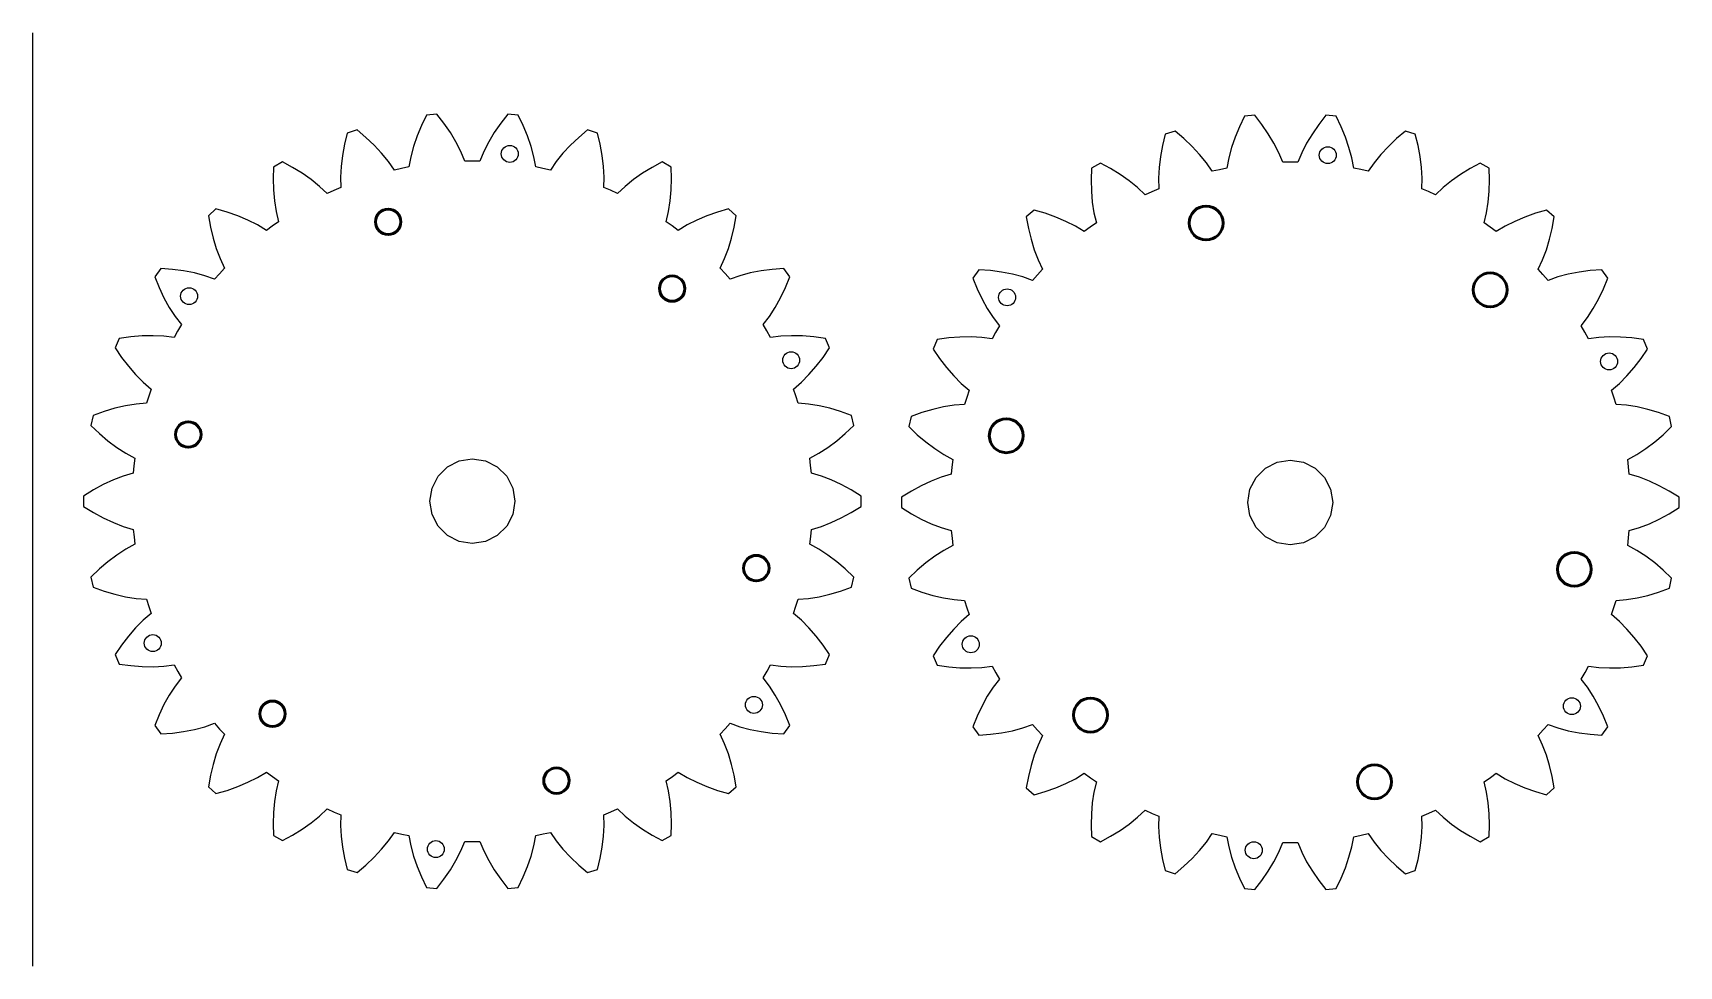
# Model space of a CAD drawing. Header units: inches. Extents: x 0 to 194, y 0 to 110.
import ezdxf

# ---------------------------------------------------------------- set-up
doc = ezdxf.new("R2010")
doc.units = ezdxf.units.IN
doc.header["$MEASUREMENT"] = 0
doc.layers.add('PDF_Visible', color=7, linetype='Continuous')

msp = doc.modelspace()

# ---------------------------------------------------------------- linework, layer by layer
msp.add_line((0, 0), (0, 110))
for points in [[(95.3, 56.76), (94.12, 57.31), (92.95, 57.76), (91.77, 58.12), (91.68, 59.01), (91.59, 59.86), (92.66, 60.45), (93.72, 61.14), (94.76, 61.92), (95.77, 62.79), (96.76, 63.73), (96.51, 64.92), (95.22, 65.38), (93.94, 65.76), (92.68, 66.05), (91.43, 66.25), (90.21, 66.35), (89.94, 67.21), (89.66, 68.02), (90.6, 68.82), (91.49, 69.72), (92.34, 70.7), (93.15, 71.75), (93.92, 72.88), (93.42, 73.99), (92.07, 74.18), (90.74, 74.28), (89.44, 74.31), (88.18, 74.24), (86.96, 74.09), (86.52, 74.87), (86.09, 75.61), (86.83, 76.58), (87.52, 77.64), (88.15, 78.78), (88.72, 79.98), (89.24, 81.25), (88.52, 82.23), (87.16, 82.13), (85.84, 81.95), (84.57, 81.71), (83.34, 81.38), (82.19, 80.98), (81.59, 81.65), (81.01, 82.28), (81.54, 83.39), (81.99, 84.57), (82.37, 85.81), (82.68, 87.11), (82.92, 88.45), (82.02, 89.26), (80.7, 88.88), (79.45, 88.44), (78.25, 87.93), (77.13, 87.36), (76.08, 86.72), (75.36, 87.26), (74.66, 87.75), (74.94, 88.95), (75.14, 90.2), (75.25, 91.49), (75.29, 92.82), (75.24, 94.19), (74.19, 94.79), (72.99, 94.15), (71.85, 93.45), (70.79, 92.71), (69.8, 91.91), (68.91, 91.07), (68.09, 91.45), (67.31, 91.79), (67.34, 93.01), (67.27, 94.27), (67.11, 95.56), (66.87, 96.87), (66.54, 98.2), (65.39, 98.57), (64.34, 97.69), (63.38, 96.78), (62.49, 95.83), (61.69, 94.85), (61, 93.84), (60.12, 94.03), (59.28, 94.2), (59.05, 95.41), (58.72, 96.63), (58.3, 97.85), (57.79, 99.08), (57.19, 100.32), (55.99, 100.44), (55.15, 99.36), (54.39, 98.26), (53.73, 97.15), (53.15, 96.03), (52.68, 94.89), (51.78, 94.9), (50.92, 94.89), (50.45, 96.03), (49.87, 97.15), (49.21, 98.26), (48.45, 99.36), (47.61, 100.44), (46.41, 100.32), (45.81, 99.08), (45.3, 97.85), (44.88, 96.63), (44.55, 95.41), (44.32, 94.2), (43.44, 94.02), (42.61, 93.84), (41.91, 94.85), (41.11, 95.83), (40.23, 96.78), (39.26, 97.69), (38.21, 98.57), (37.06, 98.2), (36.73, 96.87), (36.49, 95.56), (36.33, 94.27), (36.26, 93.01), (36.29, 91.79), (35.47, 91.43), (34.69, 91.07), (33.8, 91.91), (32.81, 92.71), (31.75, 93.45), (30.61, 94.15), (29.41, 94.79), (28.36, 94.19), (28.32, 92.82), (28.35, 91.49), (28.46, 90.2), (28.66, 88.95), (28.94, 87.75), (28.21, 87.23), (27.52, 86.72), (26.47, 87.36), (25.35, 87.93), (24.15, 88.44), (22.9, 88.88), (21.58, 89.26), (20.68, 88.45), (20.92, 87.11), (21.23, 85.81), (21.61, 84.57), (22.06, 83.39), (22.59, 82.28), (21.98, 81.62), (21.42, 80.98), (20.26, 81.38), (19.04, 81.71), (17.76, 81.95), (16.44, 82.13), (15.08, 82.23), (14.36, 81.25), (14.88, 79.98), (15.45, 78.78), (16.08, 77.64), (16.77, 76.58), (17.51, 75.61), (17.06, 74.83), (16.64, 74.09), (15.42, 74.24), (14.16, 74.31), (12.86, 74.28), (11.53, 74.18), (10.18, 73.99), (9.68, 72.88), (10.45, 71.75), (11.26, 70.7), (12.11, 69.72), (13.01, 68.82), (13.94, 68.02), (13.65, 67.17), (13.39, 66.35), (12.17, 66.25), (10.92, 66.05), (9.66, 65.76), (8.38, 65.38), (7.1, 64.92), (6.84, 63.73), (7.83, 62.79), (8.84, 61.92), (9.88, 61.14), (10.94, 60.45), (12.01, 59.86), (11.91, 58.97), (11.83, 58.12), (10.65, 57.76), (9.48, 57.31), (8.3, 56.76), (7.13, 56.12), (5.97, 55.4), (5.97, 54.19), (7.13, 53.47), (8.3, 52.83), (9.48, 52.29), (10.65, 51.83), (11.83, 51.48), (11.92, 50.58), (12.01, 49.73), (10.94, 49.14), (9.88, 48.45), (8.84, 47.67), (7.83, 46.81), (6.84, 45.86), (7.1, 44.67), (8.38, 44.21), (9.66, 43.83), (10.92, 43.54), (12.17, 43.34), (13.39, 43.24), (13.66, 42.38), (13.94, 41.57), (13.01, 40.77), (12.11, 39.88), (11.26, 38.9), (10.45, 37.84), (9.68, 36.71), (10.18, 35.6), (11.53, 35.42), (12.86, 35.31), (14.16, 35.29), (15.42, 35.35), (16.64, 35.51), (17.08, 34.72), (17.51, 33.99), (16.77, 33.01), (16.08, 31.95), (15.45, 30.82), (14.88, 29.61), (14.36, 28.35), (15.08, 27.37), (16.44, 27.47), (17.76, 27.64), (19.04, 27.89), (20.26, 28.21), (21.42, 28.62), (22.01, 27.94), (22.59, 27.32), (22.06, 26.2), (21.61, 25.03), (21.23, 23.78), (20.92, 22.49), (20.68, 21.14), (21.58, 20.33), (22.9, 20.71), (24.15, 21.16), (25.35, 21.66), (26.47, 22.23), (27.52, 22.87), (28.25, 22.34), (28.94, 21.84), (28.66, 20.65), (28.46, 19.4), (28.35, 18.11), (28.32, 16.77), (28.36, 15.41), (29.41, 14.8), (30.61, 15.45), (31.75, 16.14), (32.81, 16.89), (33.8, 17.68), (34.69, 18.52), (35.51, 18.15), (36.29, 17.81), (36.26, 16.58), (36.33, 15.32), (36.49, 14.03), (36.73, 12.72), (37.06, 11.4), (38.21, 11.02), (39.26, 11.9), (40.23, 12.82), (41.11, 13.77), (41.91, 14.75), (42.61, 15.76), (43.48, 15.56), (44.32, 15.39), (44.55, 14.19), (44.88, 12.97), (45.3, 11.74), (45.81, 10.51), (46.41, 9.28), (47.61, 9.15), (48.45, 10.23), (49.21, 11.33), (49.87, 12.44), (50.45, 13.57), (50.92, 14.7), (51.82, 14.69), (52.68, 14.7), (53.15, 13.57), (53.73, 12.44), (54.39, 11.33), (55.15, 10.23), (55.99, 9.15), (57.19, 9.28), (57.79, 10.51), (58.3, 11.74), (58.72, 12.97), (59.05, 14.19), (59.28, 15.39), (60.16, 15.57), (61, 15.76), (61.69, 14.75), (62.49, 13.77), (63.38, 12.82), (64.34, 11.9), (65.39, 11.02), (66.54, 11.4), (66.87, 12.72), (67.11, 14.03), (67.27, 15.32), (67.34, 16.58), (67.31, 17.81), (68.13, 18.17), (68.91, 18.52), (69.8, 17.68), (70.79, 16.89), (71.85, 16.14), (72.99, 15.45), (74.19, 14.8), (75.24, 15.41), (75.29, 16.77), (75.25, 18.11), (75.14, 19.4), (74.94, 20.65), (74.66, 21.84), (75.39, 22.36), (76.08, 22.87), (77.13, 22.23), (78.25, 21.66), (79.45, 21.16), (80.7, 20.71), (82.02, 20.33), (82.92, 21.14), (82.68, 22.49), (82.37, 23.78), (81.99, 25.03), (81.54, 26.2), (81.01, 27.32), (81.62, 27.98), (82.19, 28.62), (83.34, 28.21), (84.57, 27.89), (85.84, 27.64), (87.16, 27.47), (88.52, 27.37), (89.24, 28.35), (88.72, 29.61), (88.15, 30.82), (87.52, 31.95), (86.83, 33.01), (86.09, 33.99), (86.55, 34.76), (86.96, 35.51), (88.18, 35.35), (89.44, 35.29), (90.74, 35.31), (92.07, 35.42), (93.42, 35.6), (93.92, 36.71), (93.15, 37.84), (92.34, 38.9), (91.49, 39.88), (90.6, 40.77), (89.66, 41.57), (89.95, 42.43), (90.21, 43.24), (91.43, 43.34), (92.68, 43.54), (93.94, 43.83), (95.22, 44.21), (96.51, 44.67), (96.76, 45.86), (95.77, 46.81), (94.76, 47.67), (93.72, 48.45), (92.66, 49.14), (91.59, 49.73), (91.69, 50.63), (91.77, 51.48), (92.95, 51.83), (94.12, 52.29), (95.3, 52.83), (96.47, 53.47), (97.63, 54.19), (97.63, 55.4), (96.47, 56.12)], [(191.73, 56.62), (190.56, 57.17), (189.38, 57.62), (188.2, 57.97), (188.12, 58.87), (188.02, 59.72), (189.1, 60.31), (190.15, 61), (191.19, 61.78), (192.2, 62.64), (193.19, 63.59), (192.94, 64.78), (191.65, 65.24), (190.37, 65.62), (189.11, 65.91), (187.86, 66.11), (186.64, 66.21), (186.37, 67.07), (186.1, 67.88), (187.03, 68.68), (187.92, 69.57), (188.77, 70.55), (189.58, 71.61), (190.35, 72.74), (189.86, 73.85), (188.5, 74.04), (187.17, 74.14), (185.88, 74.16), (184.61, 74.1), (183.4, 73.94), (182.95, 74.73), (182.52, 75.46), (183.26, 76.44), (183.95, 77.5), (184.58, 78.63), (185.15, 79.84), (185.67, 81.1), (184.96, 82.08), (183.59, 81.98), (182.27, 81.81), (181, 81.56), (179.78, 81.24), (178.62, 80.83), (178.02, 81.51), (177.44, 82.14), (177.97, 83.25), (178.42, 84.43), (178.8, 85.67), (179.11, 86.96), (179.35, 88.31), (178.45, 89.12), (177.14, 88.74), (175.88, 88.29), (174.69, 87.79), (173.56, 87.22), (172.51, 86.58), (171.79, 87.11), (171.09, 87.61), (171.37, 88.8), (171.57, 90.05), (171.68, 91.34), (171.72, 92.68), (171.67, 94.04), (170.62, 94.65), (169.42, 94), (168.28, 93.31), (167.22, 92.56), (166.24, 91.77), (165.34, 90.93), (164.52, 91.3), (163.74, 91.64), (163.77, 92.87), (163.7, 94.13), (163.54, 95.42), (163.3, 96.73), (162.97, 98.06), (161.82, 98.43), (160.77, 97.55), (159.81, 96.63), (158.92, 95.68), (158.13, 94.7), (157.43, 93.69), (156.55, 93.89), (155.71, 94.06), (155.48, 95.26), (155.15, 96.48), (154.73, 97.71), (154.22, 98.94), (153.63, 100.17), (152.42, 100.3), (151.58, 99.22), (150.83, 98.12), (150.16, 97.01), (149.58, 95.88), (149.11, 94.75), (148.21, 94.76), (147.36, 94.75), (146.88, 95.88), (146.31, 97.01), (145.64, 98.12), (144.88, 99.22), (144.05, 100.3), (142.84, 100.17), (142.24, 98.94), (141.73, 97.71), (141.31, 96.48), (140.98, 95.26), (140.75, 94.06), (139.87, 93.88), (139.04, 93.69), (138.34, 94.7), (137.54, 95.68), (136.66, 96.63), (135.69, 97.55), (134.65, 98.43), (133.49, 98.06), (133.17, 96.73), (132.92, 95.42), (132.76, 94.13), (132.7, 92.87), (132.72, 91.64), (131.9, 91.28), (131.12, 90.93), (130.23, 91.77), (129.25, 92.56), (128.18, 93.31), (127.05, 94), (125.84, 94.65), (124.79, 94.04), (124.75, 92.68), (124.78, 91.34), (124.89, 90.05), (125.09, 88.8), (125.37, 87.61), (124.64, 87.09), (123.95, 86.58), (122.9, 87.22), (121.78, 87.79), (120.58, 88.29), (119.33, 88.74), (118.02, 89.12), (117.11, 88.31), (117.36, 86.96), (117.67, 85.67), (118.05, 84.43), (118.5, 83.25), (119.02, 82.14), (118.41, 81.47), (117.85, 80.83), (116.69, 81.24), (115.47, 81.56), (114.19, 81.81), (112.87, 81.98), (111.51, 82.08), (110.8, 81.1), (111.31, 79.84), (111.89, 78.63), (112.51, 77.5), (113.2, 76.44), (113.95, 75.46), (113.49, 74.69), (113.07, 73.94), (111.85, 74.1), (110.59, 74.16), (109.29, 74.14), (107.96, 74.04), (106.61, 73.85), (106.12, 72.74), (106.88, 71.61), (107.69, 70.55), (108.55, 69.57), (109.44, 68.68), (110.37, 67.88), (110.08, 67.02), (109.83, 66.21), (108.6, 66.11), (107.36, 65.91), (106.09, 65.62), (104.81, 65.24), (103.53, 64.78), (103.28, 63.59), (104.26, 62.64), (105.27, 61.78), (106.31, 61), (107.37, 60.31), (108.45, 59.72), (108.34, 58.82), (108.26, 57.97), (107.09, 57.62), (105.91, 57.17), (104.73, 56.62), (103.56, 55.98), (102.4, 55.26), (102.4, 54.05), (103.56, 53.33), (104.73, 52.69), (105.91, 52.14), (107.09, 51.69), (108.26, 51.33), (108.35, 50.44), (108.45, 49.59), (107.37, 49), (106.31, 48.31), (105.27, 47.53), (104.26, 46.66), (103.28, 45.72), (103.53, 44.53), (104.81, 44.07), (106.09, 43.69), (107.36, 43.4), (108.6, 43.2), (109.83, 43.1), (110.1, 42.24), (110.37, 41.43), (109.44, 40.63), (108.55, 39.73), (107.69, 38.75), (106.88, 37.7), (106.12, 36.57), (106.61, 35.46), (107.96, 35.27), (109.29, 35.17), (110.59, 35.14), (111.85, 35.21), (113.07, 35.36), (113.51, 34.58), (113.95, 33.84), (113.2, 32.87), (112.51, 31.81), (111.89, 30.67), (111.31, 29.47), (110.8, 28.2), (111.51, 27.22), (112.87, 27.32), (114.19, 27.5), (115.47, 27.74), (116.69, 28.07), (117.85, 28.47), (118.44, 27.8), (119.02, 27.17), (118.5, 26.06), (118.05, 24.88), (117.67, 23.64), (117.36, 22.34), (117.11, 21), (118.02, 20.19), (119.33, 20.57), (120.58, 21.01), (121.78, 21.52), (122.9, 22.09), (123.95, 22.73), (124.68, 22.19), (125.37, 21.7), (125.09, 20.5), (124.89, 19.26), (124.78, 17.96), (124.75, 16.63), (124.79, 15.26), (125.84, 14.66), (127.05, 15.3), (128.18, 16), (129.25, 16.74), (130.23, 17.54), (131.12, 18.38), (131.94, 18), (132.72, 17.67), (132.7, 16.44), (132.76, 15.18), (132.92, 13.89), (133.17, 12.58), (133.49, 11.25), (134.65, 10.88), (135.69, 11.76), (136.66, 12.68), (137.54, 13.62), (138.34, 14.6), (139.04, 15.61), (139.92, 15.42), (140.75, 15.25), (140.98, 14.04), (141.31, 12.82), (141.73, 11.6), (142.24, 10.37), (142.84, 9.14), (144.05, 9.01), (144.88, 10.09), (145.64, 11.19), (146.31, 12.3), (146.88, 13.42), (147.36, 14.56), (148.26, 14.55), (149.11, 14.56), (149.58, 13.42), (150.16, 12.3), (150.83, 11.19), (151.58, 10.09), (152.42, 9.01), (153.63, 9.14), (154.22, 10.37), (154.73, 11.6), (155.15, 12.82), (155.48, 14.04), (155.71, 15.25), (156.59, 15.43), (157.43, 15.61), (158.13, 14.6), (158.92, 13.62), (159.81, 12.68), (160.77, 11.76), (161.82, 10.88), (162.97, 11.25), (163.3, 12.58), (163.54, 13.89), (163.7, 15.18), (163.77, 16.44), (163.74, 17.67), (164.57, 18.02), (165.34, 18.38), (166.24, 17.54), (167.22, 16.74), (168.28, 16), (169.42, 15.3), (170.62, 14.66), (171.67, 15.26), (171.72, 16.63), (171.68, 17.96), (171.57, 19.26), (171.37, 20.5), (171.09, 21.7), (171.83, 22.22), (172.51, 22.73), (173.56, 22.09), (174.69, 21.52), (175.88, 21.01), (177.14, 20.57), (178.45, 20.19), (179.35, 21), (179.11, 22.34), (178.8, 23.64), (178.42, 24.88), (177.97, 26.06), (177.44, 27.17), (178.05, 27.83), (178.62, 28.47), (179.78, 28.07), (181, 27.74), (182.27, 27.5), (183.59, 27.32), (184.96, 27.22), (185.67, 28.2), (185.15, 29.47), (184.58, 30.67), (183.95, 31.81), (183.26, 32.87), (182.52, 33.84), (182.98, 34.62), (183.4, 35.36), (184.61, 35.21), (185.88, 35.14), (187.17, 35.17), (188.5, 35.27), (189.86, 35.46), (190.35, 36.57), (189.58, 37.7), (188.77, 38.75), (187.92, 39.73), (187.03, 40.63), (186.1, 41.43), (186.38, 42.28), (186.64, 43.1), (187.86, 43.2), (189.11, 43.4), (190.37, 43.69), (191.65, 44.07), (192.94, 44.53), (193.19, 45.72), (192.2, 46.66), (191.19, 47.53), (190.15, 48.31), (189.1, 49), (188.02, 49.59), (188.12, 50.48), (188.2, 51.33), (189.38, 51.69), (190.56, 52.14), (191.73, 52.69), (192.9, 53.33), (194.07, 54.05), (194.07, 55.26), (192.9, 55.98)], [(55.85, 51.86), (54.74, 50.75), (53.35, 50.04), (51.8, 49.8), (50.26, 50.04), (48.86, 50.75), (47.76, 51.86), (47.05, 53.25), (46.8, 54.8), (47.05, 56.34), (47.76, 57.74), (48.86, 58.84), (50.26, 59.55), (51.8, 59.8), (53.35, 59.55), (54.74, 58.84), (55.85, 57.74), (56.56, 56.34), (56.8, 54.8), (56.56, 53.25)], [(152.28, 51.71), (151.17, 50.61), (149.78, 49.9), (148.23, 49.65), (146.69, 49.9), (145.29, 50.61), (144.19, 51.71), (143.48, 53.11), (143.23, 54.65), (143.48, 56.2), (144.19, 57.59), (145.29, 58.7), (146.69, 59.41), (148.23, 59.65), (149.78, 59.41), (151.17, 58.7), (152.28, 57.59), (152.99, 56.2), (153.23, 54.65), (152.99, 53.11)]]:
    msp.add_lwpolyline(points, close=True)
for centre in [(56.22, 95.74), (152.65, 95.59), (18.41, 78.97), (114.85, 78.83), (89.39, 71.42), (185.82, 71.27), (14.13, 38.07), (110.56, 37.93), (85, 30.79), (181.43, 30.64), (47.5, 13.79), (143.93, 13.65)]:
    msp.add_circle(centre, 1)
at = {"layer": 'PDF_Visible', "lineweight": 50}
for centre, radius in [((138.31, 87.59), 2), ((41.88, 87.73), 1.5), ((171.8, 79.71), 2), ((75.36, 79.86), 1.5), ((18.32, 62.66), 1.5), ((114.75, 62.52), 2), ((181.72, 46.77), 2), ((85.28, 46.91), 1.5), ((28.24, 29.74), 1.5), ((124.67, 29.59), 2), ((61.72, 21.86), 1.5), ((158.15, 21.72), 2)]:
    msp.add_circle(centre, radius, dxfattribs=at)

doc.saveas('drawing.dxf')
